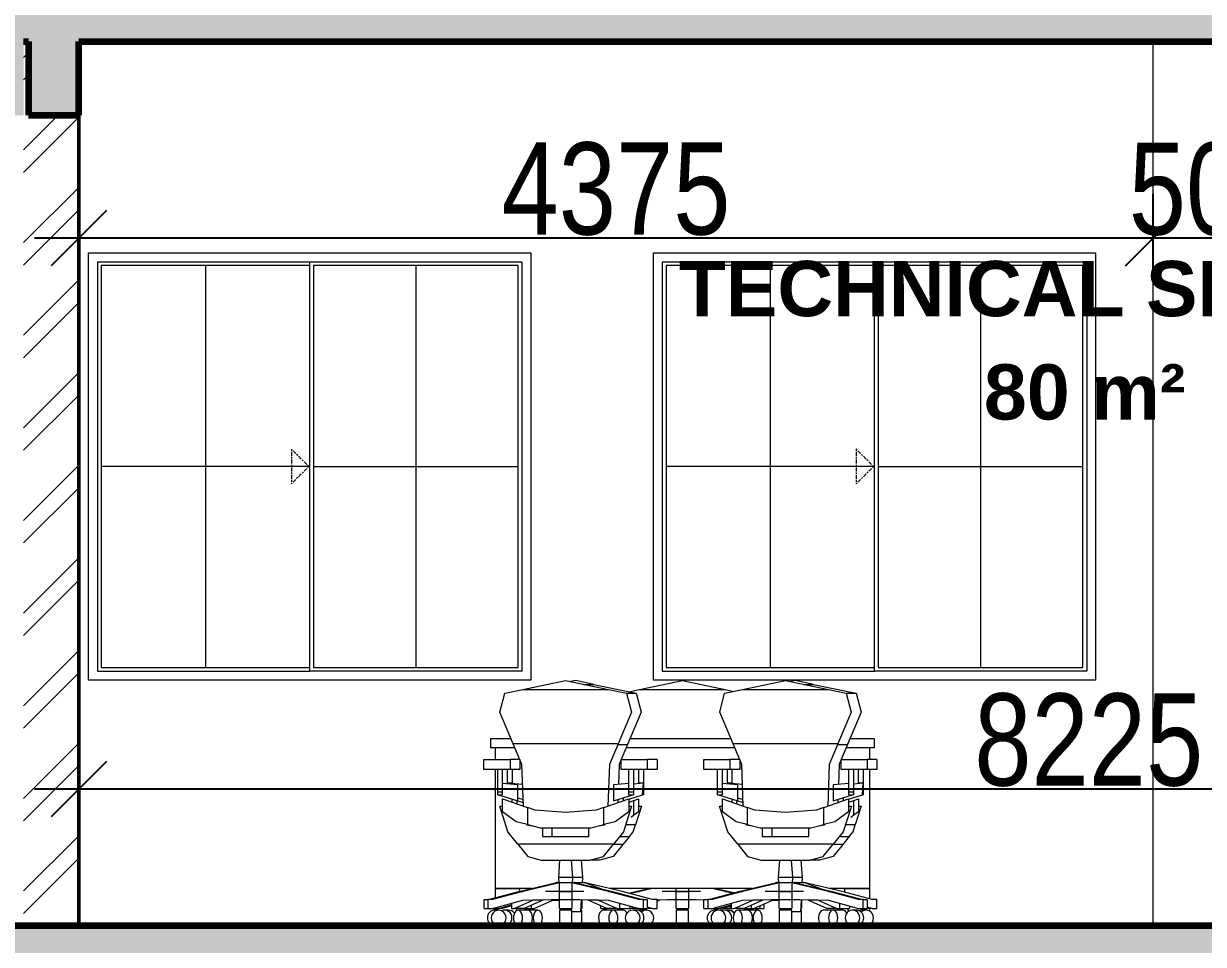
# Model space of a CAD drawing. Header units: millimetres. Extents: x -35190 to 411743, y -233114 to 23872.
# Drawn here: x 81443 to 86247, y -216612 to -212862 of the extents above; entities that cross this region are included whole.
import ezdxf

# ---------------------------------------------------------------- set-up
doc = ezdxf.new("R2010")
doc.units = ezdxf.units.MM
doc.linetypes.add('Centre', pattern=[31.75, 6.35, -4.7625, 15.875, -4.7625])
for name, color, linetype, lineweight in [('A-ANNO-DIMS', 211, 'Continuous', 9), ('A-AREA-IDEN', 2, 'Continuous', 9), ('A-DETL-GENF', 92, 'Continuous', 18), ('A-DETL-THIN', 151, 'Continuous', 18), ('A-FLOR-LEVL', 51, 'Continuous', 18), ('A-GENM', 13, 'Continuous', 18), ('A-GLAZ', 151, 'Continuous', 18), ('A-WALL', 113, 'Continuous', 18), ('A-WALL-PATT', 111, 'Continuous', 18), ('I-FURN', 30, 'Continuous', 18)]:
    doc.layers.add(name, color=color, linetype=linetype, lineweight=lineweight)
doc.styles.add('Arial_3', font='arial.ttf', dxfattribs={"width": 0.8, "height": 375})
doc.styles.add('Arial_B', font='arialbd.ttf', dxfattribs={"height": 225})
doc.dimstyles.new('main_4_5mm', dxfattribs={"dimscale": 304.8, "dimtxt": 382.597275, "dimasz": 0.738189, "dimexe": 0.590551, "dimexo": 0.0625, "dimgap": 0.024606, "dimtad": 1, "dimdec": 0, "dimzin": 0, "dimdsep": 46, "dimtxsty": 'Arial_3', "dimblk1": 'OBLIQUE', "dimblk2": 'OBLIQUE', "dimsah": 1, "dimcen": 0.09, "dimdle": 0.590551, "dimazin": 0, "dimtfac": 1, "dimtdec": 4, "dimtix": 1, "dimtmove": 0, "dimatfit": 3, "dimfxl": 0.590551, "dimfxlon": 1, "dimtvp": 1, "dimtolj": 1, "dimtzin": 0, "dimarcsym": 2})

# ---------------------------------------------------------------- blocks, each defined once
blk = doc.blocks.new('Sliding - 2L - SL1_8 X 1_8-417365-Section 3')
at = {"layer": 'A-GLAZ'}
for p, q in [((-7715.1, 3154), (-7715.1, 1486)), ((-7715.1, 3154), (-6851.1, 3154)), ((-7700.1, 3139), (-7700.1, 1501)), ((-6851.1, 3139), (-7700.1, 3139)), ((-7275.6, 3139), (-7275.6, 1501)), ((-6851.1, 1486), (-6851.1, 3154)), ((-6851.1, 3154), (-5987.1, 3154)), ((-6836, 3138.9), (-6836, 1501.1)), ((-6002.2, 3138.9), (-6836, 3138.9)), ((-6419.1, 3138.9), (-6419.1, 1501.1)), ((-6002.2, 1501.1), (-6002.2, 3138.9)), ((-5987.1, 3154), (-5987.1, 1486)), ((-6854.9, 2320), (-7700.1, 2320)), ((-6836, 2320), (-6002.2, 2320)), ((-7700.1, 1501), (-6851.1, 1501)), ((-6836, 1501.1), (-6002.2, 1501.1)), ((-7715.1, 1486), (-6851.1, 1486)), ((-5987.1, 1486), (-6851.1, 1486))]:
    blk.add_line(p, q, dxfattribs=at)
at = {"layer": 'A-GLAZ', "linetype": 'Centre'}
for p, q in [((-6854.9, 2320), (-6925.6, 2390.7)), ((-6925.6, 2390.7), (-6925.6, 2249.3)), ((-6854.9, 2320), (-6925.6, 2249.3))]:
    blk.add_line(p, q, dxfattribs=at)
blk = doc.blocks.new('HermanMiller_Seating_Aeron_WorkChair_9870 - Armpad_PostureFit_Graphite-V26-Section 3')
at = {"layer": 'A-GENM'}
blk.add_line((2180.3, 4338.9), (2024.1, 4338.9), dxfattribs=at)
at = {"layer": 'I-FURN'}
for p, q in [((1931.5, 5161.6), (2106.4, 5198.1)), ((2106.4, 5198.1), (2281.3, 5161.6)), ((1888.8, 5152.7), (1931.5, 5161.6)), ((1931.5, 5161.6), (2281.3, 5161.6)), ((2281.3, 5161.6), (2316.4, 5154.3)), ((1888.8, 4332.5), (1915.9, 4339.7)), ((1931.6, 4339.7), (1896.7, 4330.5)), ((1915.9, 4339.7), (1969.4, 4352)), ((1915.9, 4339.7), (1931.6, 4339.7)), ((1985.1, 4352), (1931.6, 4339.7)), ((2081, 4339.7), (2081, 4352)), ((2081, 4307.2), (2081, 4339.7)), ((2081, 4339.7), (2131.8, 4339.7)), ((2131.8, 4352), (2131.8, 4339.7)), ((2131.8, 4339.7), (2131.8, 4307.2)), ((2281.2, 4339.7), (2227.7, 4352)), ((2243.4, 4352), (2296.9, 4339.7)), ((2308.6, 4332.5), (2281.2, 4339.7)), ((2281.2, 4339.7), (2296.9, 4339.7)), ((2296.9, 4339.7), (2316.4, 4334.6)), ((1774.1, 4270.6), (1774.1, 4281.7)), ((1896.9, 4270.6), (1909.2, 4276)), ((2003.6, 4305.2), (2081, 4307)), ((2003.6, 4304.7), (2039.9, 4306.1)), ((2014, 4303.6), (2003.6, 4299)), ((2014, 4303.6), (2003.6, 4303.6)), ((2081, 4306.1), (2014, 4303.6)), ((2081, 4270.6), (2081, 4307.2)), ((2081, 4307.2), (2131.8, 4307.2)), ((2131.8, 4307.2), (2131.8, 4270.6)), ((2131.8, 4307), (2194.1, 4305.6)), ((2194.1, 4303.8), (2131.8, 4306.1)), ((2172.9, 4306.1), (2194.1, 4305.3)), ((2297.8, 4278.5), (2305.3, 4275.2)), ((2423.1, 4270.6), (2423.1, 4281.5)), ((2438.8, 4288.3), (2438.8, 4270.6)), ((1774.1, 4270.6), (1789.8, 4270.6)), ((1789.8, 4274.9), (1789.8, 4270.6)), ((1789.8, 4270.6), (1799.6, 4270.6)), ((1892.3, 4270.6), (1896.9, 4270.6)), ((1929.1, 4270.6), (1896.9, 4270.6)), ((1944.2, 4263.5), (1919.9, 4263.5)), ((2081, 4270.6), (2131.8, 4270.6)), ((2131.8, 4263.5), (2081, 4263.5)), ((2081, 4263.5), (2081, 4231.7)), ((2081, 4231.7), (2081, 4200)), ((2083.5, 4270.6), (2083.9, 4263.4)), ((2129, 4263.5), (2129.3, 4270.6)), ((2131.8, 4231.7), (2131.8, 4263.5)), ((2131.8, 4200), (2131.8, 4231.7)), ((2277.7, 4263.5), (2259.4, 4263.5)), ((2274.8, 4270.6), (2272.4, 4271.7)), ((2305.3, 4270.6), (2274.8, 4270.6)), ((2300.5, 4263.5), (2293.4, 4263.5)), ((2400.4, 4271.7), (2404.3, 4270.6)), ((2404.3, 4270.6), (2423.1, 4270.6)), ((2423.1, 4270.6), (2438.8, 4270.6))]:
    blk.add_line(p, q, dxfattribs=at)
for centre, start_param, end_param in [((2259.4, 4231.7), 0, 0.123876), ((2300.5, 4231.7), 5.615513, 6.429794), ((2259.4, 4231.7), 3.017717, 3.141593), ((2300.5, 4231.7), 2.994984, 3.809265)]:
    blk.add_ellipse(centre, major_axis=(0, 31.7), ratio=0.587785, start_param=start_param, end_param=end_param, dxfattribs=at)
blk = doc.blocks.new('M_Desk - 1525 x 762mm-V27-Section 3')
at = {"layer": 'I-FURN'}
for p, q in [((1324.9, 4962), (1408.7, 4962)), ((1324.9, 4962), (1324.9, 4923.9)), ((1893.7, 4962), (2303.9, 4962)), ((2788.9, 4962), (2888, 4962)), ((2888, 4962), (2888, 4923.9)), ((1424.7, 4923.9), (1324.9, 4923.9)), ((1343.9, 4923.9), (1343.9, 4876.3)), ((2319.9, 4923.9), (1877.7, 4923.9)), ((2888, 4923.9), (2772.9, 4923.9)), ((2868.9, 4923.9), (2868.9, 4876.3)), ((1343.9, 4836.6), (1343.9, 4352)), ((2868.9, 4836.6), (2868.9, 4352)), ((1343.9, 4352), (1445.5, 4352)), ((1343.9, 4352), (1343.9, 4314.1)), ((1494.2, 4352), (1343.9, 4352)), ((1443.6, 4340.4), (1445.5, 4352)), ((2389.4, 4352), (1808.2, 4352)), ((2868.9, 4352), (2703.4, 4352)), ((2769.9, 4336.3), (2767.3, 4352)), ((2767.3, 4352), (2868.9, 4352)), ((2868.9, 4352), (2868.9, 4310.1)), ((1343.9, 4270.6), (1343.9, 4263.5)), ((1430.3, 4261), (1431.9, 4270.6)), ((2783, 4258.2), (2780.9, 4270.6)), ((2868.9, 4270.6), (2868.9, 4259.8)), ((1420.1, 4200), (1422.3, 4212.9)), ((2792.7, 4200), (2792.5, 4201.1)), ((2868.9, 4203.7), (2868.9, 4200))]:
    blk.add_line(p, q, dxfattribs=at)
blk = doc.blocks.new('HermanMiller_Seating_Aeron_WorkChair_9870 - Armpad_PostureFit_Graphite-V28-Section 3')
at = {"layer": 'I-FURN'}
for p, q in [((2566.4, 5198.1), (2546.4, 5194)), ((2640.7, 5182.6), (2566.4, 5198.1)), ((2600.7, 5182.6), (2640.7, 5182.6)), ((2640.7, 5182.6), (2814.2, 5146.4)), ((2774.2, 5146.4), (2814.2, 5146.4)), ((2814.2, 5146.4), (2834.1, 5069.7)), ((2834.1, 5069.7), (2778.6, 4937.5)), ((2738.6, 4937.5), (2778.6, 4937.5)), ((2778.6, 4937.5), (2752.9, 4876.3)), ((2339.9, 4876.3), (2300, 4876.3)), ((2340, 4876.1), (2340, 4836.6)), ((2744.7, 4856.7), (2741.7, 4775.4)), ((2752.8, 4876.1), (2744.7, 4856.7)), ((2899, 4876.3), (2859, 4876.3)), ((2899, 4876.3), (2899, 4836.6)), ((2289.7, 4779.8), (2289.7, 4836.6)), ((2340, 4836.6), (2300, 4836.6)), ((2308.4, 4836.6), (2308.4, 4779.8)), ((2824.4, 4779.8), (2824.4, 4836.6)), ((2843.1, 4836.6), (2843.1, 4779.8)), ((2899, 4836.6), (2859, 4836.6)), ((2289.7, 4776.9), (2289.7, 4779.8)), ((2308.4, 4779.8), (2289.7, 4779.8)), ((2351.1, 4775.4), (2289.7, 4779.8)), ((2289.7, 4779.8), (2289.9, 4776.9)), ((2308.4, 4779.8), (2308.4, 4778.5)), ((2843.1, 4779.8), (2803.1, 4776.9)), ((2824.4, 4778.5), (2824.4, 4779.8)), ((2843.1, 4779.8), (2824.4, 4779.8)), ((2839.8, 4732.9), (2843.1, 4779.8)), ((2843.1, 4779.8), (2843.1, 4732.9)), ((2309.3, 4702.8), (2309.3, 4715.7)), ((2328.4, 4696.1), (2328.4, 4709.9)), ((2331.9, 4721), (2353.4, 4714.5)), ((2331.9, 4709), (2353.8, 4701.2)), ((2739.5, 4714.5), (2739, 4701.2)), ((2760.9, 4721), (2760.9, 4709)), ((2783.5, 4715.7), (2839.8, 4732.9)), ((2783.5, 4702.8), (2804.4, 4710.2)), ((2804.4, 4710.2), (2823.5, 4717)), ((2804.4, 4649.6), (2804.4, 4710.2)), ((2823.5, 4717), (2823.5, 4663.7)), ((2843.1, 4732.9), (2839.8, 4732.9)), ((2823.5, 4663.7), (2804.4, 4649.6)), ((2834.7, 4686.6), (2810.4, 4610.4)), ((2823.5, 4684.7), (2826, 4686.6)), ((2826, 4686.6), (2834.7, 4686.6)), ((2804.4, 4649.6), (2792.9, 4641.1)), ((2471.9, 4562.7), (2471.9, 4598.9)), ((2810.4, 4610.4), (2770.4, 4610.4)), ((2785.9, 4562.7), (2801.4, 4581.8)), ((2801.4, 4581.8), (2810.4, 4610.4)), ((2759.5, 4530.2), (2719.5, 4530.2)), ((2759.5, 4530.2), (2720.4, 4482.1)), ((2745.9, 4562.7), (2785.9, 4562.7)), ((2785.9, 4562.7), (2759.5, 4530.2)), ((2720.4, 4482.1), (2665.6, 4466.8)), ((2595.8, 4396.1), (2590.8, 4466.8)), ((2665.6, 4466.8), (2625.6, 4466.8)), ((2566.4, 4396.1), (2553.9, 4396.1)), ((2563.8, 4375.4), (2566.4, 4375.4)), ((2595.8, 4396.1), (2566.4, 4396.1)), ((2566.4, 4375.4), (2570.2, 4375.4)), ((2570.2, 4375.4), (2567, 4374.2)), ((2570.2, 4374.5), (2570.2, 4375.4)), ((2570.2, 4375.4), (2600, 4375.4)), ((2594.6, 4373.3), (2595.8, 4396.1)), ((2601.4, 4375.4), (2600, 4375.4)), ((2601.4, 4375.4), (2603.8, 4375.4)), ((2756.9, 4339.7), (2601.4, 4375.4)), ((2601.4, 4375.4), (2601.4, 4374.5)), ((2603.8, 4375.4), (2607.5, 4374)), ((2607.5, 4374), (2672.2, 4350)), ((2880, 4307.2), (2756.9, 4339.7)), ((2252.8, 4270.6), (2305.3, 4284.7)), ((2305.3, 4280.5), (2268.5, 4270.6)), ((2386.4, 4282.9), (2386.4, 4270.6)), ((2398, 4270.6), (2474, 4303.6)), ((2474, 4303.6), (2501, 4304.6)), ((2588.6, 4257.1), (2591.1, 4304.6)), ((2591.8, 4303.6), (2589.8, 4303.6)), ((2591.8, 4304.6), (2591.8, 4303.6)), ((2591.8, 4303.6), (2591.8, 4270.6)), ((2787.5, 4280.5), (2787.5, 4270.6)), ((2858.8, 4276.3), (2880, 4270.6)), ((2898.8, 4307.2), (2880, 4307.2)), ((2898.8, 4270.6), (2898.8, 4307.2)), ((2234.1, 4272.1), (2234.1, 4270.6)), ((2234.1, 4270.6), (2252.8, 4270.6)), ((2268.5, 4270.6), (2252.8, 4270.6)), ((2293.4, 4263.5), (2277.7, 4263.5)), ((2358, 4270.6), (2386.4, 4270.6)), ((2413.4, 4263.5), (2373.4, 4263.5)), ((2386.4, 4270.6), (2398, 4270.6)), ((2566.4, 4257.1), (2551.3, 4257.1)), ((2588.6, 4257.1), (2566.4, 4257.1)), ((2591.8, 4263.5), (2587.9, 4263.5)), ((2591.8, 4270.6), (2588.2, 4270.6)), ((2591.8, 4231.7), (2591.8, 4263.5)), ((2591.8, 4200), (2591.8, 4231.7)), ((2760.5, 4263.5), (2720.5, 4263.5)), ((2747.5, 4270.6), (2787.5, 4270.6)), ((2855.1, 4263.5), (2839.4, 4263.5)), ((2864.3, 4270.6), (2858.8, 4272.1)), ((2880, 4270.6), (2864.3, 4270.6)), ((2880, 4270.6), (2898.8, 4270.6))]:
    blk.add_line(p, q, dxfattribs=at)
for centre, ratio, start_param, end_param in [((2277.7, 4231.7), 0.951057, 4.712389, 6.700843), ((2277.7, 4231.7), 0.951057, 2.723935, 4.712389), ((2293.4, 4231.7), 0.951057, 5.352165, 6.283185), ((2413.4, 4231.7), 0.587785, 4.712389, 7.853982), ((2413.4, 4231.7), 0.587785, 1.570796, 4.712389), ((2760.5, 4231.7), 0.587785, 5.352165, 6.283185), ((2839.4, 4231.7), 0.951057, 0, 0.417658), ((2855.1, 4231.7), 0.951057, 4.712389, 7.011993), ((2855.1, 4231.7), 0.951057, 2.412785, 4.712389), ((2293.4, 4231.7), 0.951057, 3.141593, 4.072613), ((2760.5, 4231.7), 0.587785, 3.141593, 4.072613), ((2839.4, 4231.7), 0.951057, 2.723935, 3.141593)]:
    blk.add_ellipse(centre, major_axis=(0, 31.7), ratio=ratio, start_param=start_param, end_param=end_param, dxfattribs=at)
blk = doc.blocks.new('HermanMiller_Seating_Aeron_WorkChair_9870 - Armpad_PostureFit_Graphite-V32-Section 3')
at = {"layer": 'A-GENM'}
blk.add_line((2600.3, 4338.9), (2444.1, 4338.9), dxfattribs=at)
at = {"layer": 'I-FURN'}
for p, q in [((2351.5, 5161.6), (2526.4, 5198.1)), ((2526.4, 5198.1), (2701.3, 5161.6)), ((2258.7, 5069.7), (2278.6, 5146.4)), ((2278.6, 5146.4), (2351.5, 5161.6)), ((2351.5, 5161.6), (2701.3, 5161.6)), ((2701.3, 5161.6), (2774.2, 5146.4)), ((2774.2, 5146.4), (2794.1, 5069.7)), ((2313.1, 4940.1), (2258.7, 5069.7)), ((2794.1, 5069.7), (2739.7, 4940.1)), ((2348.1, 4856.7), (2313.1, 4940.1)), ((2739.7, 4940.1), (2313.1, 4940.1)), ((2739.7, 4940.1), (2704.7, 4856.7)), ((2193.8, 4836.6), (2193.8, 4876.3)), ((2193.8, 4876.3), (2300, 4876.3)), ((2300, 4876.3), (2300, 4836.6)), ((2354.4, 4686.9), (2348.1, 4856.7)), ((2704.7, 4856.7), (2698.4, 4686.9)), ((2752.8, 4836.6), (2752.8, 4876.3)), ((2752.8, 4876.3), (2859, 4876.3)), ((2859, 4876.3), (2859, 4836.6)), ((2300, 4836.6), (2193.8, 4836.6)), ((2249.7, 4745.1), (2249.7, 4836.6)), ((2268.4, 4836.6), (2268.4, 4745.1)), ((2859, 4836.6), (2752.8, 4836.6)), ((2784.4, 4745.1), (2784.4, 4836.6)), ((2803.1, 4836.6), (2803.1, 4745.1)), ((2331.9, 4773.8), (2268.7, 4778.5)), ((2331.9, 4708.8), (2331.9, 4773.8)), ((2784.4, 4778.5), (2720.9, 4773.8)), ((2720.9, 4773.8), (2720.9, 4708.8)), ((2249.7, 4732.9), (2249.7, 4745.1)), ((2249.7, 4745.1), (2268.4, 4745.1)), ((2249.7, 4732.9), (2268.4, 4732.9)), ((2253, 4732.9), (2331.9, 4708.8)), ((2268.4, 4745.1), (2268.4, 4732.9)), ((2269.3, 4663.7), (2269.3, 4717)), ((2269.3, 4717), (2370.7, 4681.1)), ((2682.1, 4681.1), (2783.5, 4717)), ((2720.9, 4708.8), (2799.8, 4732.9)), ((2783.5, 4717), (2783.5, 4663.7)), ((2784.4, 4732.9), (2784.4, 4745.1)), ((2784.4, 4745.1), (2803.1, 4745.1)), ((2784.4, 4732.9), (2803.1, 4732.9)), ((2803.1, 4745.1), (2803.1, 4732.9)), ((2291.5, 4581.8), (2258.1, 4686.6)), ((2258.1, 4686.6), (2266.8, 4686.6)), ((2266.8, 4686.6), (2268.7, 4685.2)), ((2325.2, 4622.5), (2269.3, 4663.7)), ((2401.8, 4670.1), (2370.7, 4681.1)), ((2370.7, 4681.1), (2370.7, 4611.5)), ((2526.4, 4660.4), (2401.8, 4670.1)), ((2651, 4670.1), (2526.4, 4660.4)), ((2682.1, 4681.1), (2651, 4670.1)), ((2682.1, 4611.5), (2682.1, 4681.1)), ((2783.5, 4663.7), (2727.6, 4622.5)), ((2794.7, 4686.6), (2761.4, 4581.8)), ((2783.5, 4684.7), (2786, 4686.6)), ((2786, 4686.6), (2794.7, 4686.6)), ((2370.7, 4611.5), (2325.2, 4622.5)), ((2365, 4612.9), (2368.4, 4610.4)), ((2727.6, 4622.5), (2682.1, 4611.5)), ((2684.4, 4610.4), (2687.8, 4612.9)), ((2331.9, 4531.9), (2291.5, 4581.8)), ((2368.4, 4610.4), (2390.2, 4606.8)), ((2370.7, 4611.5), (2423.3, 4598.9)), ((2423.3, 4598.9), (2629.5, 4598.9)), ((2431.9, 4598.9), (2431.9, 4562.7)), ((2620.9, 4562.7), (2620.9, 4598.9)), ((2629.5, 4598.9), (2682.1, 4611.5)), ((2662.7, 4606.8), (2684.4, 4610.4)), ((2761.4, 4581.8), (2720.9, 4531.9)), ((2720.9, 4531.9), (2331.9, 4531.9)), ((2331.9, 4531.9), (2372.4, 4482.1)), ((2431.9, 4562.7), (2620.9, 4562.7)), ((2680.4, 4482.1), (2720.9, 4531.9)), ((2372.4, 4482.1), (2427.2, 4466.8)), ((2625.6, 4466.8), (2680.4, 4482.1)), ((2427.2, 4466.8), (2625.6, 4466.8)), ((2502, 4466.8), (2497, 4396.1)), ((2555.8, 4396.1), (2550.8, 4466.8)), ((2335.9, 4339.7), (2485.3, 4374)), ((2507.1, 4375.4), (2351.6, 4339.7)), ((2489.1, 4375.4), (2485.3, 4374)), ((2489.1, 4374.5), (2489.1, 4375.4)), ((2492.8, 4375.4), (2489.1, 4375.4)), ((2492.8, 4375.4), (2501, 4375.4)), ((2497, 4396.1), (2498.2, 4373.4)), ((2526.4, 4396.1), (2497, 4396.1)), ((2501, 4374), (2501, 4375.4)), ((2501, 4375.4), (2505.6, 4375.4)), ((2501, 4339.7), (2501, 4374)), ((2505.6, 4375.4), (2507.1, 4375.4)), ((2507.1, 4374.5), (2507.1, 4375.4)), ((2507.1, 4375.4), (2545.7, 4375.4)), ((2555.8, 4396.1), (2526.4, 4396.1)), ((2551.8, 4374), (2545.7, 4375.4)), ((2545.7, 4375.4), (2545.7, 4374.5)), ((2545.7, 4375.4), (2547.2, 4375.4)), ((2547.2, 4375.4), (2551.8, 4375.4)), ((2551.8, 4375.4), (2560, 4375.4)), ((2551.8, 4375.4), (2551.8, 4374)), ((2701.2, 4339.7), (2551.8, 4374)), ((2551.8, 4374), (2551.8, 4339.7)), ((2554.6, 4373.4), (2555.8, 4396.1)), ((2563.8, 4375.4), (2560, 4375.4)), ((2567.5, 4374), (2563.8, 4375.4)), ((2563.8, 4375.4), (2563.8, 4374.5)), ((2567.5, 4374), (2716.9, 4339.7)), ((2212.8, 4307.2), (2335.9, 4339.7)), ((2351.6, 4339.7), (2228.5, 4307.2)), ((2335.9, 4339.7), (2351.6, 4339.7)), ((2501, 4307.2), (2501, 4339.7)), ((2501, 4339.7), (2551.8, 4339.7)), ((2551.8, 4339.7), (2551.8, 4307.2)), ((2824.3, 4307.2), (2701.2, 4339.7)), ((2701.2, 4339.7), (2716.9, 4339.7)), ((2716.9, 4339.7), (2840, 4307.2)), ((2194.1, 4270.6), (2194.1, 4307.2)), ((2194.1, 4307.2), (2209.8, 4307.2)), ((2228.5, 4307.2), (2209.8, 4307.2)), ((2209.8, 4307.2), (2209.8, 4270.6)), ((2228.5, 4270.6), (2351.6, 4303.6)), ((2305.3, 4291.2), (2305.3, 4270.6)), ((2316.9, 4270.6), (2392.9, 4303.6)), ((2351.6, 4303.6), (2501, 4307)), ((2434, 4303.6), (2358, 4270.6)), ((2392.9, 4303.6), (2459.9, 4306.1)), ((2434, 4303.6), (2392.9, 4303.6)), ((2501, 4306.1), (2434, 4303.6)), ((2501, 4270.6), (2501, 4307.2)), ((2501, 4307.2), (2551.8, 4307.2)), ((2551.8, 4307.2), (2551.8, 4270.6)), ((2551.8, 4307), (2701.2, 4303.6)), ((2618.8, 4303.6), (2551.8, 4306.1)), ((2592.9, 4306.1), (2659.9, 4303.6)), ((2694.8, 4270.6), (2618.8, 4303.6)), ((2659.9, 4303.6), (2618.8, 4303.6)), ((2659.9, 4303.6), (2735.9, 4270.6)), ((2701.2, 4303.6), (2824.3, 4270.6)), ((2747.5, 4270.6), (2747.5, 4291.2)), ((2843.1, 4307.2), (2824.3, 4307.2)), ((2843.1, 4270.6), (2843.1, 4307.2)), ((2843.1, 4307.2), (2858.8, 4307.2)), ((2858.8, 4307.2), (2858.8, 4270.6)), ((2194.1, 4270.6), (2209.8, 4270.6)), ((2209.8, 4270.6), (2228.5, 4270.6)), ((2253.4, 4263.5), (2237.7, 4263.5)), ((2305.3, 4270.6), (2316.9, 4270.6)), ((2358, 4270.6), (2316.9, 4270.6)), ((2373.4, 4263.5), (2332.3, 4263.5)), ((2501, 4270.6), (2551.8, 4270.6)), ((2551.8, 4263.5), (2501, 4263.5)), ((2501, 4263.5), (2501, 4231.7)), ((2501, 4231.7), (2501, 4200)), ((2503.5, 4270.6), (2503.9, 4263.4)), ((2549, 4263.5), (2549.3, 4270.6)), ((2551.8, 4231.7), (2551.8, 4263.5)), ((2551.8, 4200), (2551.8, 4231.7)), ((2720.5, 4263.5), (2679.4, 4263.5)), ((2735.9, 4270.6), (2694.8, 4270.6)), ((2735.9, 4270.6), (2747.5, 4270.6)), ((2815.1, 4263.5), (2799.4, 4263.5)), ((2824.3, 4270.6), (2843.1, 4270.6)), ((2843.1, 4270.6), (2858.8, 4270.6))]:
    blk.add_line(p, q, dxfattribs=at)
for centre, ratio, start_param, end_param in [((2237.7, 4231.7), 0.951057, 0, 1.570796), ((2237.7, 4231.7), 0.951057, 1.570796, 3.141593), ((2253.4, 4231.7), 0.951057, 4.712389, 7.853982), ((2253.4, 4231.7), 0.951057, 1.570796, 4.712389), ((2332.3, 4231.7), 0.587785, 4.712389, 7.853982), ((2332.3, 4231.7), 0.587785, 1.570796, 4.712389), ((2373.4, 4231.7), 0.587785, 4.712389, 6.283185), ((2373.4, 4231.7), 0.587785, 3.141593, 4.712389), ((2679.4, 4231.7), 0.587785, 0, 1.570796), ((2679.4, 4231.7), 0.587785, 1.570796, 3.141593), ((2720.5, 4231.7), 0.587785, 4.712389, 7.853982), ((2720.5, 4231.7), 0.587785, 1.570796, 4.712389), ((2799.4, 4231.7), 0.951057, 4.712389, 7.853982), ((2799.4, 4231.7), 0.951057, 1.570796, 4.712389), ((2815.1, 4231.7), 0.951057, 4.712389, 6.283185), ((2815.1, 4231.7), 0.951057, 3.141593, 4.712389)]:
    blk.add_ellipse(centre, major_axis=(0, 31.7), ratio=ratio, start_param=start_param, end_param=end_param, dxfattribs=at)
blk = doc.blocks.new('HermanMiller_Seating_Aeron_WorkChair_9870 - Armpad_PostureFit_Graphite-V17-Section 3')
at = {"layer": 'A-GENM'}
blk.add_line((25520.3, 4338.9), (25364.1, 4338.9), dxfattribs=at)
at = {"layer": 'I-FURN'}
for p, q in [((25271.5, 5161.6), (25446.4, 5198.1)), ((25446.4, 5198.1), (25621.3, 5161.6)), ((25178.7, 5069.7), (25198.6, 5146.4)), ((25198.6, 5146.4), (25271.5, 5161.6)), ((25271.5, 5161.6), (25621.3, 5161.6)), ((25621.3, 5161.6), (25694.2, 5146.4)), ((25694.2, 5146.4), (25714.1, 5069.7)), ((25233.1, 4940.1), (25178.7, 5069.7)), ((25714.1, 5069.7), (25659.7, 4940.1)), ((25268.1, 4856.7), (25233.1, 4940.1)), ((25659.7, 4940.1), (25233.1, 4940.1)), ((25659.7, 4940.1), (25624.7, 4856.7)), ((25113.8, 4836.6), (25113.8, 4876.3)), ((25113.8, 4876.3), (25220, 4876.3)), ((25220, 4876.3), (25220, 4836.6)), ((25274.4, 4686.9), (25268.1, 4856.7)), ((25624.7, 4856.7), (25618.4, 4686.9)), ((25672.8, 4836.6), (25672.8, 4876.3)), ((25672.8, 4876.3), (25779, 4876.3)), ((25779, 4876.3), (25779, 4836.6)), ((25220, 4836.6), (25113.8, 4836.6)), ((25169.7, 4745.1), (25169.7, 4836.6)), ((25188.4, 4836.6), (25188.4, 4745.1)), ((25779, 4836.6), (25672.8, 4836.6)), ((25704.4, 4745.1), (25704.4, 4836.6)), ((25723.1, 4836.6), (25723.1, 4745.1)), ((25251.9, 4773.8), (25188.4, 4778.5)), ((25251.9, 4708.8), (25251.9, 4773.8)), ((25704.4, 4778.5), (25640.9, 4773.8)), ((25640.9, 4773.8), (25640.9, 4708.8)), ((25169.7, 4732.9), (25169.7, 4745.1)), ((25169.7, 4745.1), (25188.4, 4745.1)), ((25169.7, 4732.9), (25188.4, 4732.9)), ((25173, 4732.9), (25251.9, 4708.8)), ((25188.4, 4745.1), (25188.4, 4732.9)), ((25189.3, 4663.7), (25189.3, 4717)), ((25189.3, 4717), (25290.7, 4681.1)), ((25602.1, 4681.1), (25703.5, 4717)), ((25640.9, 4708.8), (25719.8, 4732.9)), ((25703.5, 4717), (25703.5, 4663.7)), ((25704.4, 4732.9), (25704.4, 4745.1)), ((25704.4, 4745.1), (25723.1, 4745.1)), ((25704.4, 4732.9), (25723.1, 4732.9)), ((25723.1, 4745.1), (25723.1, 4732.9)), ((25211.5, 4581.8), (25178.1, 4686.6)), ((25178.1, 4686.6), (25186.8, 4686.6)), ((25186.8, 4686.6), (25189.3, 4684.7)), ((25245.2, 4622.5), (25189.3, 4663.7)), ((25321.8, 4670.1), (25290.7, 4681.1)), ((25290.7, 4681.1), (25290.7, 4611.5)), ((25446.4, 4660.4), (25321.8, 4670.1)), ((25571, 4670.1), (25446.4, 4660.4)), ((25602.1, 4681.1), (25571, 4670.1)), ((25602.1, 4611.5), (25602.1, 4681.1)), ((25703.5, 4663.7), (25647.6, 4622.5)), ((25714.7, 4686.6), (25681.4, 4581.8)), ((25703.5, 4684.7), (25706, 4686.6)), ((25706, 4686.6), (25714.7, 4686.6)), ((25290.7, 4611.5), (25245.2, 4622.5)), ((25285, 4612.9), (25288.4, 4610.4)), ((25647.6, 4622.5), (25602.1, 4611.5)), ((25604.4, 4610.4), (25607.8, 4612.9)), ((25251.9, 4531.9), (25211.5, 4581.8)), ((25288.4, 4610.4), (25310.2, 4606.8)), ((25290.7, 4611.5), (25343.3, 4598.9)), ((25343.3, 4598.9), (25549.5, 4598.9)), ((25351.9, 4598.9), (25351.9, 4562.7)), ((25540.9, 4562.7), (25540.9, 4598.9)), ((25549.5, 4598.9), (25602.1, 4611.5)), ((25582.7, 4606.8), (25604.4, 4610.4)), ((25681.4, 4581.8), (25640.9, 4531.9)), ((25640.9, 4531.9), (25251.9, 4531.9)), ((25251.9, 4531.9), (25292.4, 4482.1)), ((25351.9, 4562.7), (25540.9, 4562.7)), ((25600.4, 4482.1), (25640.9, 4531.9)), ((25292.4, 4482.1), (25347.2, 4466.8)), ((25545.6, 4466.8), (25600.4, 4482.1)), ((25347.2, 4466.8), (25545.6, 4466.8)), ((25422, 4466.8), (25417, 4396.1)), ((25475.8, 4396.1), (25470.8, 4466.8)), ((25255.9, 4339.7), (25405.3, 4374)), ((25427.1, 4375.4), (25271.6, 4339.7)), ((25409.1, 4375.4), (25405.3, 4374)), ((25409.1, 4374.5), (25409.1, 4375.4)), ((25412.8, 4375.4), (25409.1, 4375.4)), ((25412.8, 4375.4), (25421, 4375.4)), ((25417, 4396.1), (25418.2, 4373.4)), ((25446.4, 4396.1), (25417, 4396.1)), ((25421, 4374), (25421, 4375.4)), ((25421, 4375.4), (25425.6, 4375.4)), ((25421, 4339.7), (25421, 4374)), ((25425.6, 4375.4), (25427.1, 4375.4)), ((25427.1, 4374.5), (25427.1, 4375.4)), ((25427.1, 4375.4), (25465.7, 4375.4)), ((25475.8, 4396.1), (25446.4, 4396.1)), ((25471.8, 4374), (25465.7, 4375.4)), ((25465.7, 4375.4), (25465.7, 4374.5)), ((25465.7, 4375.4), (25467.2, 4375.4)), ((25467.2, 4375.4), (25471.8, 4375.4)), ((25471.8, 4375.4), (25480, 4375.4)), ((25471.8, 4375.4), (25471.8, 4374)), ((25621.2, 4339.7), (25471.8, 4374)), ((25471.8, 4374), (25471.8, 4339.7)), ((25474.6, 4373.4), (25475.8, 4396.1)), ((25483.8, 4375.4), (25480, 4375.4)), ((25487.5, 4374), (25483.8, 4375.4)), ((25483.8, 4375.4), (25483.8, 4374.5)), ((25487.5, 4374), (25636.9, 4339.7)), ((25132.8, 4307.2), (25255.9, 4339.7)), ((25271.6, 4339.7), (25148.5, 4307.2)), ((25255.9, 4339.7), (25271.6, 4339.7)), ((25421, 4307.2), (25421, 4339.7)), ((25421, 4339.7), (25471.8, 4339.7)), ((25471.8, 4339.7), (25471.8, 4307.2)), ((25744.3, 4307.2), (25621.2, 4339.7)), ((25621.2, 4339.7), (25636.9, 4339.7)), ((25636.9, 4339.7), (25760, 4307.2)), ((25114.1, 4270.6), (25114.1, 4307.2)), ((25114.1, 4307.2), (25129.8, 4307.2)), ((25148.5, 4307.2), (25129.8, 4307.2)), ((25129.8, 4307.2), (25129.8, 4270.6)), ((25148.5, 4270.6), (25271.6, 4303.6)), ((25225.3, 4291.2), (25225.3, 4270.6)), ((25236.9, 4270.6), (25312.9, 4303.6)), ((25271.6, 4303.6), (25421, 4307)), ((25354, 4303.6), (25278, 4270.6)), ((25312.9, 4303.6), (25379.9, 4306.1)), ((25354, 4303.6), (25312.9, 4303.6)), ((25421, 4306.1), (25354, 4303.6)), ((25421, 4270.6), (25421, 4307.2)), ((25421, 4307.2), (25471.8, 4307.2)), ((25471.8, 4307.2), (25471.8, 4270.6)), ((25471.8, 4307), (25621.2, 4303.6)), ((25538.8, 4303.6), (25471.8, 4306.1)), ((25512.9, 4306.1), (25579.9, 4303.6)), ((25614.8, 4270.6), (25538.8, 4303.6)), ((25579.9, 4303.6), (25538.8, 4303.6)), ((25579.9, 4303.6), (25655.9, 4270.6)), ((25621.2, 4303.6), (25744.3, 4270.6)), ((25667.5, 4270.6), (25667.5, 4291.2)), ((25763.1, 4307.2), (25744.3, 4307.2)), ((25763.1, 4270.6), (25763.1, 4307.2)), ((25763.1, 4307.2), (25778.8, 4307.2)), ((25778.8, 4307.2), (25778.8, 4270.6)), ((25114.1, 4270.6), (25129.8, 4270.6)), ((25129.8, 4270.6), (25148.5, 4270.6)), ((25173.4, 4263.5), (25157.7, 4263.5)), ((25225.3, 4270.6), (25236.9, 4270.6)), ((25278, 4270.6), (25236.9, 4270.6)), ((25293.4, 4263.5), (25252.3, 4263.5)), ((25421, 4270.6), (25471.8, 4270.6)), ((25471.8, 4263.5), (25421, 4263.5)), ((25421, 4263.5), (25421, 4231.7)), ((25421, 4231.7), (25421, 4200)), ((25423.5, 4270.6), (25423.9, 4263.4)), ((25469, 4263.5), (25469.3, 4270.6)), ((25471.8, 4231.7), (25471.8, 4263.5)), ((25471.8, 4200), (25471.8, 4231.7)), ((25640.5, 4263.5), (25599.4, 4263.5)), ((25655.9, 4270.6), (25614.8, 4270.6)), ((25655.9, 4270.6), (25667.5, 4270.6)), ((25735.1, 4263.5), (25719.4, 4263.5)), ((25744.3, 4270.6), (25763.1, 4270.6)), ((25763.1, 4270.6), (25778.8, 4270.6))]:
    blk.add_line(p, q, dxfattribs=at)
for centre, ratio, start_param, end_param in [((25157.7, 4231.7), 0.951057, 0, 1.570796), ((25157.7, 4231.7), 0.951057, 1.570796, 3.141593), ((25173.4, 4231.7), 0.951057, 4.712389, 7.853982), ((25173.4, 4231.7), 0.951057, 1.570796, 4.712389), ((25252.3, 4231.7), 0.587785, 4.712389, 7.853982), ((25252.3, 4231.7), 0.587785, 1.570796, 4.712389), ((25293.4, 4231.7), 0.587785, 4.712389, 6.283185), ((25293.4, 4231.7), 0.587785, 3.141593, 4.712389), ((25599.4, 4231.7), 0.587785, 0, 1.570796), ((25599.4, 4231.7), 0.587785, 1.570796, 3.141593), ((25640.5, 4231.7), 0.587785, 4.712389, 7.853982), ((25640.5, 4231.7), 0.587785, 1.570796, 4.712389), ((25719.4, 4231.7), 0.951057, 4.712389, 7.853982), ((25719.4, 4231.7), 0.951057, 1.570796, 4.712389), ((25735.1, 4231.7), 0.951057, 4.712389, 6.283185), ((25735.1, 4231.7), 0.951057, 3.141593, 4.712389)]:
    blk.add_ellipse(centre, major_axis=(0, 31.7), ratio=ratio, start_param=start_param, end_param=end_param, dxfattribs=at)
blk = doc.blocks.new('_Oblique')
at = {"color": 0, "linetype": 'ByBlock', "lineweight": -2}
blk.add_line((-0.5, -0.5), (0.5, 0.5), dxfattribs=at)
blk = doc.blocks.new('*D1400')
at = {"layer": 'A-ANNO-DIMS', "color": 0, "lineweight": -2, "transparency": 16777216}
for p, q in [((86042.7, -213896.6), (86042.7, -213555.6)), ((86542.7, -213896.6), (86542.7, -213555.6)), ((86042.7, -213735.6), (85817.7, -213735.6)), ((86542.7, -213735.6), (86042.7, -213735.6)), ((86542.7, -213735.6), (86767.7, -213735.6))]:
    blk.add_line(p, q, dxfattribs=at)
at = {"layer": 'Defpoints', "color": 0, "transparency": 16777216}
for p in [(86042.7, -213735.6), (86042.7, -213915.6), (86542.7, -213915.6)]:
    blk.add_point(p, dxfattribs=at)
at = {"layer": 'A-ANNO-DIMS', "color": 0, "lineweight": -2, "transparency": 16777216, "xscale": 224.9999999999999, "yscale": 224.9999999999999, "zscale": 224.9999999999999}
blk.add_blockref('_Oblique', (86042.7, -213735.6), dxfattribs=at)
at = {"layer": 'A-ANNO-DIMS', "color": 0, "lineweight": -2, "transparency": 16777216, "xscale": 224.9999999999999, "yscale": 224.9999999999999, "zscale": 224.9999999999999, "rotation": 180}
blk.add_blockref('_Oblique', (86542.7, -213735.6), dxfattribs=at)
at = {"layer": 'A-ANNO-DIMS', "color": 0, "transparency": 16777216, "insert": (86292.7, -213536.7), "char_height": 375, "width": 743.769, "attachment_point": 5, "style": 'Arial_3'}
blk.add_mtext('\\A1;500', dxfattribs=at)
blk = doc.blocks.new('*D1401')
at = {"layer": 'A-ANNO-DIMS', "color": 0, "lineweight": -2, "transparency": 16777216}
for p, q in [((81667.7, -213896.6), (81667.7, -213555.6)), ((86042.7, -213896.6), (86042.7, -213555.6)), ((86222.7, -213735.6), (81487.7, -213735.6))]:
    blk.add_line(p, q, dxfattribs=at)
at = {"layer": 'Defpoints', "color": 0, "transparency": 16777216}
for p in [(81667.7, -213735.6), (81667.7, -213915.6), (86042.7, -213915.6)]:
    blk.add_point(p, dxfattribs=at)
at = {"layer": 'A-ANNO-DIMS', "color": 0, "lineweight": -2, "transparency": 16777216, "xscale": 224.9999999999999, "yscale": 224.9999999999999, "zscale": 224.9999999999999, "rotation": 180}
blk.add_blockref('_Oblique', (81667.7, -213735.6), dxfattribs=at)
at = {"layer": 'A-ANNO-DIMS', "color": 0, "lineweight": -2, "transparency": 16777216, "xscale": 224.9999999999999, "yscale": 224.9999999999999, "zscale": 224.9999999999999}
blk.add_blockref('_Oblique', (86042.7, -213735.6), dxfattribs=at)
at = {"layer": 'A-ANNO-DIMS', "color": 0, "transparency": 16777216, "insert": (83855.2, -213536.5), "char_height": 375, "width": 991.692, "attachment_point": 5, "style": 'Arial_3'}
blk.add_mtext('\\A1;4375', dxfattribs=at)
blk = doc.blocks.new('*D1402')
at = {"layer": 'A-ANNO-DIMS', "color": 0, "lineweight": -2, "transparency": 16777216}
for p, q in [((81667.7, -216140.4), (81667.7, -215799.4)), ((89892.7, -216140.4), (89892.7, -215799.4)), ((90072.7, -215979.4), (81487.7, -215979.4))]:
    blk.add_line(p, q, dxfattribs=at)
at = {"layer": 'Defpoints', "color": 0, "transparency": 16777216}
for p in [(81667.7, -215979.4), (81667.7, -216159.4), (89892.7, -216159.4)]:
    blk.add_point(p, dxfattribs=at)
at = {"layer": 'A-ANNO-DIMS', "color": 0, "lineweight": -2, "transparency": 16777216, "xscale": 224.9999999999999, "yscale": 224.9999999999999, "zscale": 224.9999999999999, "rotation": 180}
blk.add_blockref('_Oblique', (81667.7, -215979.4), dxfattribs=at)
at = {"layer": 'A-ANNO-DIMS', "color": 0, "lineweight": -2, "transparency": 16777216, "xscale": 224.9999999999999, "yscale": 224.9999999999999, "zscale": 224.9999999999999}
blk.add_blockref('_Oblique', (89892.7, -215979.4), dxfattribs=at)
at = {"layer": 'A-ANNO-DIMS', "color": 0, "transparency": 16777216, "insert": (85780.2, -215780.4), "char_height": 375, "width": 991.692, "attachment_point": 5, "style": 'Arial_3'}
blk.add_mtext('\\A1;8225', dxfattribs=at)

msp = doc.modelspace()

# ---------------------------------------------------------------- hatches: boundary and pattern name
at = {"layer": 'A-DETL-GENF'}
h = msp.add_hatch(dxfattribs=at)
h.set_pattern_fill('FP_3', style=0, pattern_type=2)
h.set_pattern_definition([(50, (95014.18, -213760.84), (191.2931, -16.7364), [20.003, -220.028]), (355, (95014.18, -213760.84), (-37.0045, 200.6095), [16.002, -176.022]), (100.451, (95030.13, -213762.23), (154.2901, 183.8728), [17, -186.995]), (46.184, (95014.18, -213707.5), (284.633, -44.1445), [30.004, -330.041]), (96.636, (95037.9, -213711.18), (249.2724, 259.7988), [25.499, -280.492]), (351.184, (95014.18, -213707.5), (249.275, 259.797), [24.003, -264.033]), (21, (95040.85, -213720.83), (159.19475, -107.37875), [20.002, -220.027]), (326, (95040.85, -213720.83), (64.8925, 193.3972), [16.002, -176.022]), (71.451, (95054.12, -213729.78), (224.0884, 86.0174), [17, -186.995]), (37.5, (95014.184, -213760.837), (3.24264, 88.78263), [8.801, -165.087, 8.801, -169.888, -176.689]), (37.5, (95014.184, -213760.837), (3.24264, 88.78263), [-352.577, 8.801, -167.888]), (7.5, (95014.18, -213760.84), (70.16022, 105.18966), [8.801, -93.078, 8.801, -161.087, -67.342]), (7.5, (95014.18, -213760.84), (70.16022, 105.18966), [-271.767, 8.801, -58.541]), (327.5, (94954.71, -213760.84), (142.37024, -6.01556), [8.801, -57.874, 8.801, -199.225, -276.034]), (327.5, (94954.71, -213760.84), (142.37024, -6.01556), [-274.701, 8.801, -267.233]), (317.5, (94928.04, -213760.84), (155.5355, 26.69786), [8.801, -77.876, 8.801, -129.349, -196.024]), (317.5, (94928.04, -213760.84), (155.5355, 26.69786), [-224.828, 8.801, -187.223])])
h.paths.add_polyline_path([(98217.7, -220440.5), (98217.7, -220290.5), (95967.7, -220290.5), (95967.7, -220435.8), (97992.7, -220435.8), (97992.7, -220440.5), (98072.2, -220440.5)])
h.paths.add_polyline_path([(116538.5, -220435.8), (123467.7, -220435.8), (123467.7, -220285.8), (104067.7, -220285.8), (104067.7, -220435.8), (116018.3, -220435.8)])
h.paths.add_polyline_path([(90117.7, -220435.8), (90117.7, -220285.8), (71192.7, -220285.8), (71192.7, -220435.8), (90009.5, -220435.8)])
h.paths.add_polyline_path([(123300.8, -219735.8), (123467.7, -219735.8), (123467.7, -219435.8), (123917.7, -219435.8), (123917.7, -219285.8), (123242.7, -219285.8), (123242.7, -219735.8)])
h.paths.add_polyline_path([(71283.1, -219735.8), (71417.7, -219735.8), (71417.7, -219285.8), (70742.7, -219285.8), (70742.7, -219435.8), (71192.7, -219435.8), (71192.7, -219735.8)])
h.paths.add_polyline_path([(87408.6, -217585.8), (87467.7, -217585.8), (87467.7, -217360.8), (87242.7, -217360.8), (87242.7, -217585.8)])
h.paths.add_polyline_path([(90009.5, -217585.8), (90117.7, -217585.8), (90117.7, -217360.8), (89892.7, -217360.8), (89892.7, -217585.8)])
h.paths.add_polyline_path([(98072.2, -217585.8), (98217.7, -217585.8), (98217.7, -217360.8), (97992.7, -217360.8), (97992.7, -217585.8)])
h.paths.add_polyline_path([(95991.5, -217585.8), (96192.7, -217585.8), (96192.7, -217360.8), (95967.7, -217360.8), (95967.7, -217585.8)])
h.paths.add_polyline_path([(71177.7, -217565.8), (71417.7, -217565.8), (71417.7, -217340.8), (71177.7, -217340.8), (71177.7, -217437)])
h.paths.add_polyline_path([(123300.8, -217545.8), (123467.7, -217545.8), (123467.7, -217320.8), (123242.7, -217320.8), (123242.7, -217545.8)])
h.paths.add_polyline_path([(76567.7, -216985.8), (76567.7, -216685.8), (81217.7, -216685.8), (81217.7, -216985.8), (81442.7, -216985.8), (81442.7, -216685.8), (81462.7, -216685.8), (81462.7, -216985.8), (81667.7, -216985.8), (81667.7, -216685.8), (87242.7, -216685.8), (87242.7, -216985.8), (87467.7, -216985.8), (87467.7, -216685.8), (89892.7, -216685.8), (89892.7, -216985.8), (90117.7, -216985.8), (90117.7, -216535.8), (70742.7, -216535.8), (70742.7, -216685.8), (71192.7, -216685.8), (71192.7, -216985.8), (71417.7, -216985.8), (71417.7, -216685.8), (76067.7, -216685.8), (76067.7, -216985.8)])
h.paths.add_polyline_path([(98072.2, -216985.8), (98217.7, -216985.8), (98217.7, -216535.8), (95967.7, -216535.8), (95967.7, -216985.8), (96192.7, -216985.8), (96192.7, -216685.8), (97992.7, -216685.8), (97992.7, -216985.8)])
h.paths.add_polyline_path([(104292.7, -216985.8), (104292.7, -216685.8), (110092.7, -216685.8), (110092.7, -216985.8), (110317.7, -216985.8), (110317.7, -216685.8), (112992.7, -216685.8), (112992.7, -216985.8), (113217.7, -216985.8), (113217.7, -216685.8), (113237.7, -216685.8), (113237.7, -216985.8), (113442.7, -216985.8), (113442.7, -216685.8), (123242.7, -216685.8), (123242.7, -216985.8), (123467.7, -216985.8), (123467.7, -216685.8), (123917.7, -216685.8), (123917.7, -216535.8), (104067.7, -216535.8), (104067.7, -216985.8)])
h.paths.add_polyline_path([(98217.7, -213835.8), (98217.7, -213610.8), (97992.7, -213610.8), (97992.7, -213835.8), (98072.2, -213835.8)])
h.paths.add_polyline_path([(96192.7, -213835.8), (96192.7, -213610.8), (95967.7, -213610.8), (95967.7, -213835.8), (95991.5, -213835.8)])
h.paths.add_polyline_path([(123467.7, -213795.8), (123467.7, -213570.8), (123242.7, -213570.8), (123242.7, -213795.8), (123300.8, -213795.8)])
h.paths.add_polyline_path([(71192.7, -213795.8), (71417.7, -213795.8), (71417.7, -213570.8), (71192.7, -213570.8)])
h.paths.add_polyline_path([(90117.7, -213795.8), (90117.7, -213570.8), (89892.7, -213570.8), (89892.7, -213795.8), (90009.5, -213795.8)])
h.paths.add_polyline_path([(117542.7, -213235.8), (117542.7, -212935.8), (123242.7, -212935.8), (123242.7, -213235.8), (123467.7, -213235.8), (123467.7, -212785.8), (104067.7, -212785.8), (104067.7, -213235.8), (104292.7, -213235.8), (104292.7, -212935.8), (109955.2, -212935.8), (109955.2, -213235.8), (110455.2, -213235.8), (110455.2, -212935.8), (112992.7, -212935.8), (112992.7, -213235.8), (113217.7, -213235.8), (113217.7, -212935.8), (113237.7, -212935.8), (113237.7, -213235.8), (113442.7, -213235.8), (113442.7, -212935.8), (117317.7, -212935.8), (117317.7, -213235.8)])
h.paths.add_polyline_path([(76067.7, -213235.8), (76567.7, -213235.8), (76567.7, -212935.8), (81217.7, -212935.8), (81217.7, -213235.8), (81442.7, -213235.8), (81442.7, -212935.8), (81462.7, -212935.8), (81462.7, -213235.8), (81667.7, -213235.8), (81667.7, -212935.8), (89892.7, -212935.8), (89892.7, -213235.8), (90117.7, -213235.8), (90117.7, -212785.8), (71192.7, -212785.8), (71192.7, -213235.8), (71417.7, -213235.8), (71417.7, -212935.8), (76067.7, -212935.8)])
h.paths.add_polyline_path([(98072.2, -213235.8), (98217.7, -213235.8), (98217.7, -212785.8), (95967.7, -212785.8), (95967.7, -213235.8), (96192.7, -213235.8), (96192.7, -212935.8), (97992.7, -212935.8), (97992.7, -213235.8)])
h.paths.add_polyline_path([(120317.7, -210685.8), (120317.7, -210460.8), (120092.7, -210460.8), (120092.7, -210685.8)])
h.paths.add_polyline_path([(98217.7, -210085.8), (98217.7, -209860.8), (97992.7, -209860.8), (97992.7, -210085.8)])
h.paths.add_polyline_path([(96192.7, -210085.8), (96192.7, -209860.8), (95967.7, -209860.8), (95967.7, -210085.8)])
h.paths.add_polyline_path([(89892.7, -210085.8), (90117.7, -210085.8), (90117.7, -209860.8), (89892.7, -209860.8)])
h.paths.add_polyline_path([(123821, -210045.8), (123917.7, -210045.8), (123917.7, -209895.8), (123467.7, -209895.8), (123467.7, -209820.8), (123242.7, -209820.8), (123242.7, -210045.8), (123300.8, -210045.8)])
h.paths.add_polyline_path([(70742.7, -210045.8), (71417.7, -210045.8), (71417.7, -209820.8), (71192.7, -209820.8), (71192.7, -209895.8), (70742.7, -209895.8)])
h.paths.add_polyline_path([(123467.7, -209515.8), (123467.7, -209185.8), (123242.7, -209185.8), (123242.7, -209515.8)])
h.paths.add_polyline_path([(71417.7, -209515.8), (71417.7, -209185.8), (71192.7, -209185.8), (71192.7, -209515.8)])
at = {"layer": 'A-WALL-PATT'}
h = msp.add_hatch(dxfattribs=at)
h.set_pattern_fill('FP_1', style=0, pattern_type=2)
h.set_pattern_definition([(45, (95014.18, -213760.84), (-188.5854, 188.5854), []), (45, (95014.18, -213475.09), (-188.5854, 188.5854), [])])
h.paths.add_polyline_path([(81442.7, -216535.8), (81667.7, -216535.8), (81667.7, -213235.8), (81462.7, -213235.8), (81462.7, -212935.8), (81442.7, -212935.8), (81442.7, -215879.2)])

# ---------------------------------------------------------------- linework, layer by layer
at = {"layer": 'A-DETL-THIN', "lineweight": 100}
for p, q in [((81442.7, -212935.8), (81462.7, -212935.8)), ((81462.7, -212935.8), (81462.7, -213235.8)), ((81667.7, -213235.8), (81667.7, -212935.8)), ((81667.7, -212935.8), (87431.9, -212935.8)), ((81462.7, -213235.8), (81667.7, -213235.8)), ((90117.7, -216535.8), (70742.7, -216535.8))]:
    msp.add_line(p, q, dxfattribs=at)
at = {"layer": 'A-FLOR-LEVL', "linetype": 'Centre', "lineweight": 9}
msp.add_line((66423.6, -216535.8), (130357.1, -216535.8), dxfattribs=at)
at = {"layer": 'A-WALL'}
for p, q in [((86042.7, -216535.8), (86042.7, -212935.8)), ((81707.7, -215535.8), (81707.7, -213795.8)), ((81707.7, -213795.8), (83507.7, -213795.8)), ((83507.7, -213795.8), (83507.7, -215535.8)), ((84007.7, -215535.8), (84007.7, -213795.8)), ((84007.7, -213795.8), (85807.7, -213795.8)), ((85807.7, -213795.8), (85807.7, -215535.8)), ((83507.7, -215535.8), (81707.7, -215535.8)), ((85807.7, -215535.8), (84007.7, -215535.8))]:
    msp.add_line(p, q, dxfattribs=at)
at = {"layer": 'A-WALL', "lineweight": 50}
msp.add_line((81667.7, -216535.8), (81667.7, -213235.8), dxfattribs=at)

# ---------------------------------------------------------------- block references
at = {"layer": 'A-GLAZ', "linetype": 'Centre'}
for p in [(89458.8, -216985.8), (91758.8, -216985.8)]:
    msp.add_blockref('Sliding - 2L - SL1_8 X 1_8-417365-Section 3', p, dxfattribs=at)
at = {"layer": 'I-FURN'}
for name, p in [('HermanMiller_Seating_Aeron_WorkChair_9870 - Armpad_PostureFit_Graphite-V17-Section 3', (58203.6, -220735.8)), ('HermanMiller_Seating_Aeron_WorkChair_9870 - Armpad_PostureFit_Graphite-V28-Section 3', (81123.6, -220735.8)), ('HermanMiller_Seating_Aeron_WorkChair_9870 - Armpad_PostureFit_Graphite-V26-Section 3', (82018.8, -220735.8)), ('HermanMiller_Seating_Aeron_WorkChair_9870 - Armpad_PostureFit_Graphite-V32-Section 3', (82018.8, -220735.8)), ('HermanMiller_Seating_Aeron_WorkChair_9870 - Armpad_PostureFit_Graphite-V28-Section 3', (82018.8, -220735.8)), ('M_Desk - 1525 x 762mm-V27-Section 3', (82018.8, -220735.8))]:
    msp.add_blockref(name, p, dxfattribs=at)

# ---------------------------------------------------------------- texts
at = {"layer": 'A-AREA-IDEN', "char_height": 225, "attachment_point": 1, "style": 'Arial_B'}
for s, insert, width in [('TECHNICAL SERVICE', (84110.4, -213828.8), 4022.467), ('80 m²', (85353.1, -214249.7), 1010.126)]:
    msp.add_mtext(s, dxfattribs=dict(at, insert=insert, width=width))

# ---------------------------------------------------------------- dimensions: what is measured, and where the dimension line sits
at = {"layer": 'A-ANNO-DIMS'}
for base, p1, p2, override, picture, middle in [((81667.7, -213735.6), (86042.7, -213915.6), (81667.7, -213915.6), {"dimpost": '<>', "dimfxl": 4375}, '*D1401', (83855.2, -213536.5)), ((86042.7, -213735.6), (86542.7, -213915.6), (86042.7, -213915.6), {"dimpost": '<>', "dimfxl": 500}, '*D1400', (86292.7, -213536.7)), ((81667.7, -215979.4), (89892.7, -216159.4), (81667.7, -216159.4), {"dimpost": '<>', "dimfxl": 8225}, '*D1402', (85780.2, -215780.4))]:
    dim = msp.add_linear_dim(base=base, p1=p1, p2=p2, dimstyle='main_4_5mm', override=override, dxfattribs=at)
    dim.commit()
    dim.dimension.update_dxf_attribs({"geometry": picture, "text_midpoint": middle})

doc.saveas('drawing.dxf')
